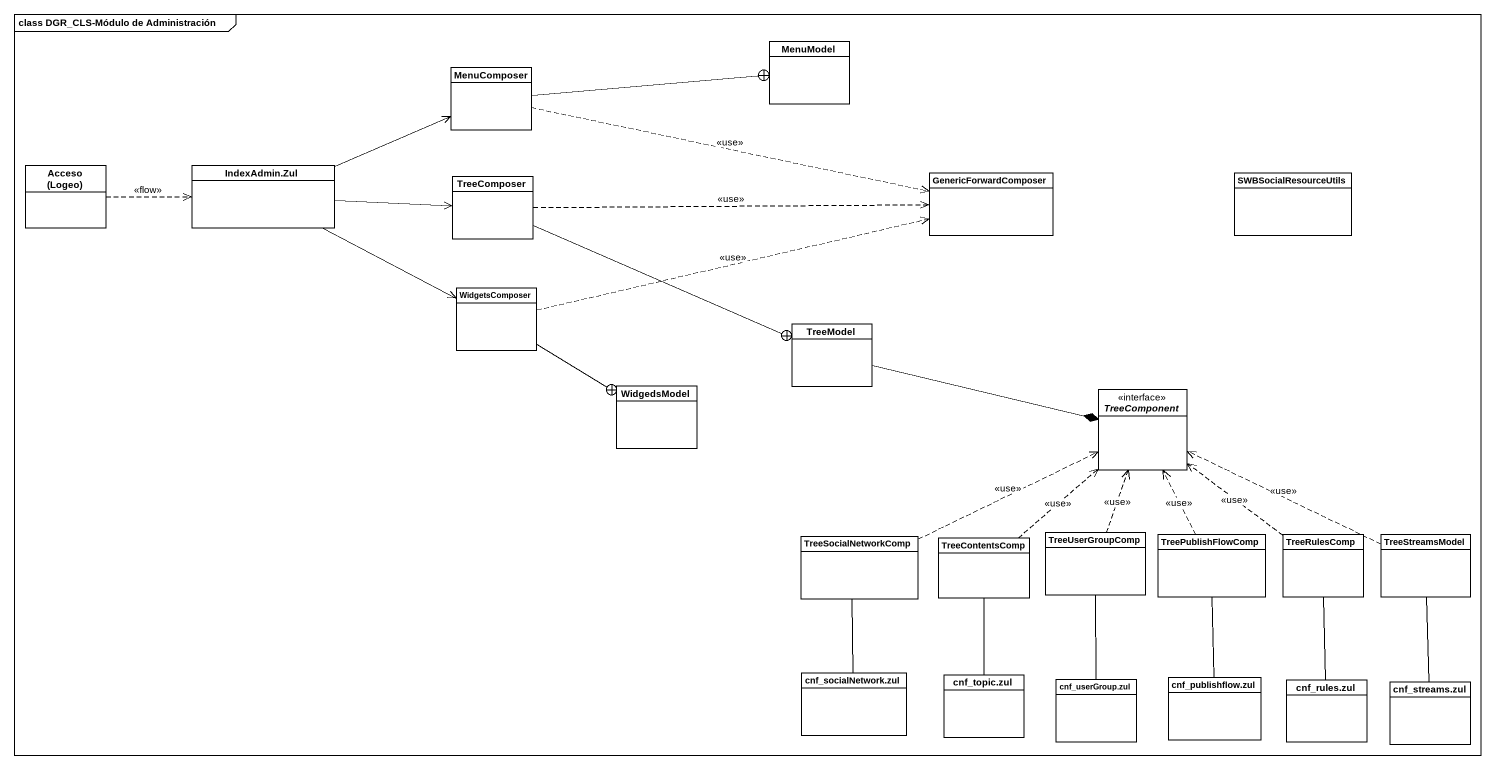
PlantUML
@startuml
mainframe class DGR_CLS-Módulo de Administración
hide circle
hide empty members
class MenuComposer
class MenuModel
class "Acceso (Logeo)" as Acceso_Logeo
class "IndexAdmin.Zul" as IndexAdmin_Zul
class TreeComposer
class GenericForwardComposer
class SWBSocialResourceUtils
class WidgetsComposer
class TreeModel
class WidgedsModel
interface TreeComponent <<interface>>
class TreeSocialNetworkComp
class TreeContentsComp
class TreeUserGroupComp
class TreePublishFlowComp
class TreeRulesComp
class TreeStreamsModel
class "cnf_socialNetwork.zul" as cnf_socialNetwork_zul
class "cnf_topic.zul" as cnf_topic_zul
class "cnf_userGroup.zul" as cnf_userGroup_zul
class "cnf_publishflow.zul" as cnf_publishflow_zul
class "cnf_rules.zul" as cnf_rules_zul
class "cnf_streams.zul" as cnf_streams_zul
MenuComposer -right-+ MenuModel
MenuComposer .right.> GenericForwardComposer : <<use>>
Acceso_Logeo .right.> IndexAdmin_Zul : <<flow>>
IndexAdmin_Zul -right-> MenuComposer
IndexAdmin_Zul -right-> TreeComposer
IndexAdmin_Zul -right-> WidgetsComposer
TreeComposer .right.> GenericForwardComposer : <<use>>
TreeComposer -right-+ TreeModel
WidgetsComposer .right.> GenericForwardComposer : <<use>>
WidgetsComposer --+ WidgedsModel
TreeModel -right-* TreeComponent
TreeSocialNetworkComp .right.> TreeComponent : <<use>>
TreeContentsComp .up.> TreeComponent : <<use>>
TreeUserGroupComp .up.> TreeComponent : <<use>>
TreePublishFlowComp .up.> TreeComponent : <<use>>
TreeRulesComp .up.> TreeComponent : <<use>>
TreeStreamsModel .left.> TreeComponent : <<use>>
cnf_socialNetwork_zul -up- TreeSocialNetworkComp
cnf_topic_zul -up- TreeContentsComp
cnf_userGroup_zul -up- TreeUserGroupComp
cnf_publishflow_zul -up- TreePublishFlowComp
cnf_rules_zul -up- TreeRulesComp
cnf_streams_zul -up- TreeStreamsModel
@enduml
